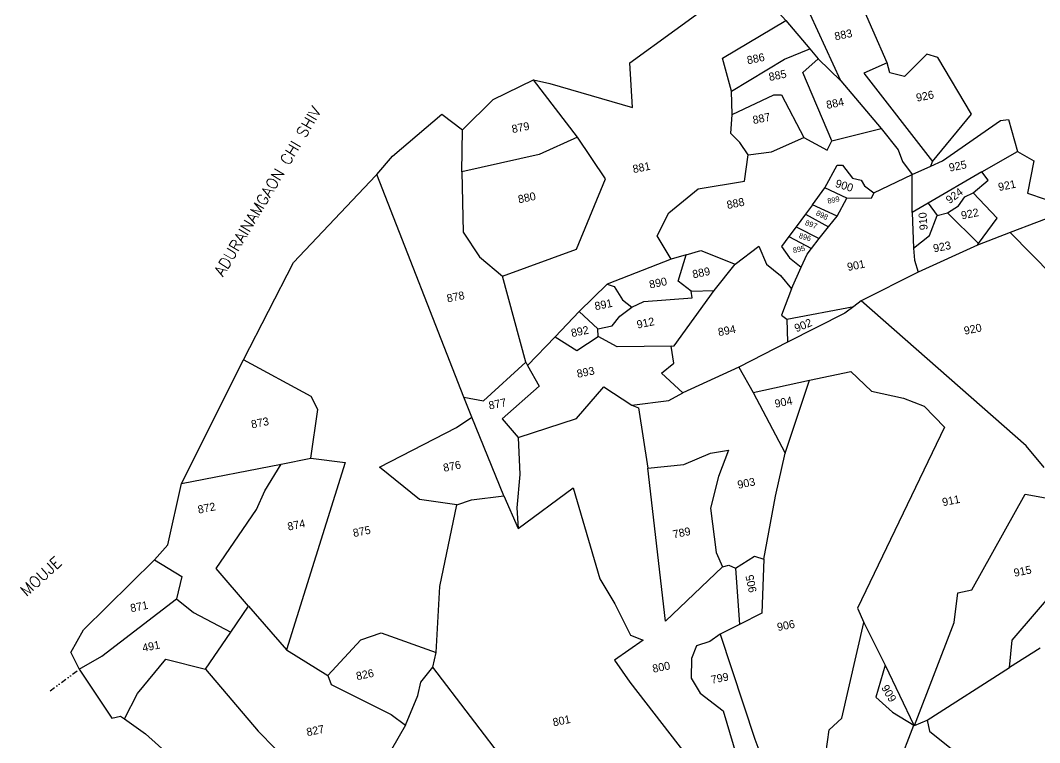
# Model space of a CAD drawing. Header units: metres. Extents: x 308938 to 313654, y 1921426 to 1925517.
# Drawn here: x 309007 to 309932, y 1923465 to 1924120 of the extents above; entities that cross this region are included whole.
import ezdxf

# ---------------------------------------------------------------- set-up
doc = ezdxf.new("R2010")
doc.units = ezdxf.units.M
doc.header["$MEASUREMENT"] = 0
doc.linetypes.add('DIVIDE', pattern=[1.25, 0.5, -0.25, 0, -0.25, 0, -0.25])
for name, color, linetype in [('POLY_PARCEL', 6, 'Continuous'), ('TEXT_MAPOUT', 7, 'Continuous'), ('TEXT_PARCEL', 7, 'Continuous'), ('V_BOUND_LINE', 7, 'Continuous'), ('V_DIVIDE_LINE', 7, 'DIVIDE')]:
    doc.layers.add(name, color=color, linetype=linetype)
doc.styles.get("Standard").update_dxf_attribs({"font": 'simplex.shx'})
doc.styles.add('TEXT_MAP', font='')
doc.styles.get('TEXT_MAP').set_extended_font_data('Kruti Dev 050')

msp = doc.modelspace()

# ---------------------------------------------------------------- linework, layer by layer
at = {"layer": 'POLY_PARCEL'}
for p, q in [((309793.96, 1924081.41), (309737.45, 1924209.87)), ((309751.96, 1924065.04), (309698.2, 1924181.38)), ((309701.91, 1924119.55), (309679.14, 1924145.08)), ((309644.34, 1924085.48), (309701.91, 1924119.55)), ((309701.91, 1924119.55), (309723.67, 1924094.09)), ((309700.74, 1924084.64), (309723.67, 1924094.09)), ((309723.67, 1924094.09), (309731.31, 1924084.81)), ((309829.9, 1924089.1), (309809.53, 1924068.79)), ((309839.92, 1924086.18), (309829.9, 1924089.1)), ((309870.57, 1924034.76), (309839.92, 1924086.18)), ((309652.58, 1924055.43), (309644.34, 1924085.48)), ((309652.58, 1924055.43), (309700.74, 1924084.64)), ((309717.43, 1924072.36), (309731.31, 1924084.81)), ((309731.31, 1924084.81), (309751.96, 1924065.04)), ((309793.96, 1924081.41), (309772.82, 1924071.85)), ((309796.23, 1924072.31), (309793.96, 1924081.41)), ((309743.81, 1924010.38), (309717.43, 1924072.36)), ((309772.82, 1924071.85), (309835.17, 1923991.69)), ((309809.53, 1924068.79), (309796.23, 1924072.31)), ((309513.02, 1924013.93), (309473.11, 1924065.89)), ((309751.96, 1924065.04), (309788.57, 1924021.65)), ((309653.14, 1924034.43), (309652.58, 1924055.43)), ((309653.14, 1924034.43), (309691.18, 1924052.25)), ((309691.18, 1924052.25), (309698.03, 1924052.1)), ((309698.03, 1924052.1), (309718.36, 1924013.62)), ((309652.04, 1924017.3), (309653.14, 1924034.43)), ((309835.17, 1923991.69), (309870.57, 1924034.76)), ((309743.81, 1924010.38), (309788.57, 1924021.65)), ((309788.57, 1924021.65), (309803.78, 1924002.48)), ((309844.16, 1923992.24), (309896.9, 1924028.86)), ((309896.9, 1924028.86), (309904.1, 1924029.97)), ((309904.1, 1924029.97), (309912.21, 1924000.85)), ((309407.99, 1923982.31), (309408.66, 1924020.4)), ((309513.02, 1924013.93), (309477.96, 1923998.28)), ((309538.35, 1923975.92), (309513.02, 1924013.93)), ((309660.36, 1924009.05), (309652.04, 1924017.3)), ((309688.96, 1924000.58), (309718.36, 1924013.62)), ((309718.36, 1924013.62), (309739.54, 1924002)), ((309667.69, 1923997.79), (309660.36, 1924009.05)), ((309739.54, 1924002), (309743.81, 1924010.38)), ((309477.96, 1923998.28), (309407.99, 1923982.31)), ((309664.41, 1923973.99), (309667.69, 1923997.79)), ((309667.69, 1923997.79), (309688.96, 1924000.58)), ((309803.78, 1924002.48), (309807.97, 1923991.67)), ((309879.87, 1923982.45), (309912.21, 1924000.85)), ((309912.21, 1924000.85), (309926.98, 1923992.34)), ((309737.44, 1923967.75), (309748.65, 1923988.32)), ((309748.65, 1923988.32), (309753.46, 1923988.43)), ((309753.46, 1923988.43), (309762.6, 1923976.64)), ((309807.97, 1923991.67), (309816.53, 1923979.96)), ((309816.53, 1923979.96), (309833.58, 1923987.49)), ((309833.58, 1923987.49), (309844.16, 1923992.24)), ((309833.58, 1923987.49), (309835.17, 1923991.69)), ((309926.98, 1923992.34), (309921.3, 1923963.04)), ((309409.82, 1923778.05), (309330.64, 1923979.95)), ((309407.99, 1923982.31), (309409.1, 1923927.82)), ((309511.88, 1923912.21), (309538.35, 1923975.92)), ((309762.6, 1923976.64), (309770.31, 1923974.98)), ((309770.31, 1923974.98), (309773.22, 1923969.65)), ((309781.85, 1923963.43), (309816.53, 1923979.96)), ((309816.7, 1923945.43), (309816.53, 1923979.96)), ((309879.87, 1923982.45), (309831.16, 1923953.9)), ((309885.57, 1923974.75), (309879.87, 1923982.45)), ((309595.63, 1923945.3), (309622.49, 1923966.99)), ((309622.49, 1923966.99), (309664.41, 1923973.99)), ((309726.26, 1923952.42), (309737.44, 1923967.75)), ((309757.33, 1923958.57), (309737.44, 1923967.75)), ((309773.22, 1923969.65), (309781.85, 1923963.43)), ((309872.09, 1923963.29), (309885.57, 1923974.75)), ((309748.43, 1923942.22), (309757.33, 1923958.57)), ((309779.28, 1923958.23), (309757.33, 1923958.57)), ((309781.85, 1923963.43), (309779.28, 1923958.23)), ((309858.78, 1923951.69), (309864.42, 1923959.81)), ((309864.42, 1923959.81), (309872.09, 1923963.29)), ((309893.79, 1923940.5), (309872.09, 1923963.29)), ((309921.3, 1923963.04), (309962.15, 1923948.94)), ((309726.26, 1923952.42), (309719.88, 1923943.89)), ((309748.43, 1923942.22), (309726.26, 1923952.42)), ((309831.16, 1923953.9), (309816.7, 1923945.43)), ((309831.16, 1923953.9), (309839.43, 1923942.74)), ((309848.61, 1923945.37), (309858.78, 1923951.69)), ((309962.15, 1923948.94), (309905.57, 1923927.28)), ((309585.06, 1923924.42), (309595.63, 1923945.3)), ((309719.88, 1923943.89), (309711.28, 1923932.4)), ((309719.88, 1923943.89), (309740.78, 1923932.53)), ((309740.78, 1923932.53), (309748.43, 1923942.22)), ((309816.7, 1923945.43), (309817.9, 1923913.14)), ((309832.3, 1923924.56), (309839.43, 1923942.74)), ((309839.43, 1923942.74), (309848.61, 1923945.37)), ((309848.61, 1923945.37), (309876.94, 1923917.35)), ((309876.94, 1923917.35), (309893.79, 1923940.5)), ((309711.28, 1923932.4), (309704.77, 1923923.69)), ((309711.28, 1923932.4), (309732.31, 1923921.81)), ((309732.31, 1923921.81), (309740.78, 1923932.53)), ((309409.1, 1923927.82), (309423.95, 1923905.41)), ((309598.04, 1923903.11), (309585.06, 1923924.42)), ((309704.77, 1923923.69), (309698.12, 1923914.81)), ((309704.77, 1923923.69), (309725.21, 1923912.83)), ((309725.21, 1923912.83), (309732.31, 1923921.81)), ((309817.9, 1923913.14), (309832.3, 1923924.56)), ((309905.57, 1923927.28), (309875.87, 1923915.88)), ((309905.57, 1923927.28), (309944.11, 1923888.35)), ((309444.98, 1923887.91), (309511.88, 1923912.21)), ((309611.62, 1923907.27), (309624.78, 1923910.95)), ((309624.78, 1923910.95), (309655.89, 1923898.53)), ((309655.89, 1923898.53), (309677.46, 1923914.89)), ((309677.46, 1923914.89), (309684.35, 1923898.68)), ((309698.12, 1923914.81), (309705.24, 1923904.4)), ((309721.19, 1923907.74), (309725.21, 1923912.83)), ((309817.9, 1923913.14), (309818.66, 1923902.3)), ((309875.87, 1923915.88), (309822.18, 1923891.47)), ((309875.87, 1923915.88), (309876.94, 1923917.35)), ((309423.95, 1923905.41), (309444.98, 1923887.91)), ((309598.04, 1923903.11), (309539.74, 1923880.45)), ((309611.62, 1923907.27), (309598.04, 1923903.11)), ((309604.27, 1923883.34), (309611.62, 1923907.27)), ((309705.24, 1923904.4), (309715.91, 1923895.91)), ((309715.91, 1923895.91), (309721.19, 1923907.74)), ((309818.66, 1923902.3), (309822.18, 1923891.47)), ((309637, 1923874.89), (309655.89, 1923898.53)), ((309684.35, 1923898.68), (309697.2, 1923888.51)), ((309707.2, 1923876.41), (309715.91, 1923895.91)), ((309466.02, 1923809.77), (309444.98, 1923887.91)), ((309615.96, 1923874.21), (309604.27, 1923883.34)), ((309697.2, 1923888.51), (309707.2, 1923876.41)), ((309822.18, 1923891.47), (309770.38, 1923865.42)), ((309539.74, 1923880.45), (309514.47, 1923855.7)), ((309539.74, 1923880.45), (309546.09, 1923878.42)), ((309546.09, 1923878.42), (309553.66, 1923866.36)), ((309600.72, 1923824.52), (309637, 1923874.89)), ((309615.96, 1923874.21), (309637, 1923874.89)), ((309617.04, 1923868), (309615.96, 1923874.21)), ((309707.2, 1923876.41), (309698, 1923852.32)), ((309553.66, 1923866.36), (309562.13, 1923859.54)), ((309562.13, 1923859.54), (309573.22, 1923864.95)), ((309573.22, 1923864.95), (309617.04, 1923868)), ((309770.38, 1923865.42), (309763.54, 1923860.31)), ((309920.16, 1923734.02), (309770.38, 1923865.42)), ((309514.47, 1923855.7), (309492.54, 1923832.79)), ((309514.47, 1923855.7), (309531.27, 1923839.98)), ((309551.26, 1923851.41), (309562.13, 1923859.54)), ((309703.01, 1923848.64), (309763.54, 1923860.31)), ((309763.54, 1923860.31), (309755.38, 1923854.22)), ((309544.26, 1923842.82), (309551.26, 1923851.41)), ((309698, 1923852.32), (309703.01, 1923848.64)), ((309703.01, 1923848.64), (309703.52, 1923828.07)), ((309755.38, 1923854.22), (309703.52, 1923828.07)), ((309531.27, 1923839.98), (309544.26, 1923842.82)), ((309531.72, 1923833.04), (309531.27, 1923839.98)), ((309492.54, 1923832.79), (309467.65, 1923806.8)), ((309492.54, 1923832.79), (309512.44, 1923820.38)), ((309512.44, 1923820.38), (309531.72, 1923833.04)), ((309548.93, 1923823.7), (309531.72, 1923833.04)), ((309703.52, 1923828.07), (309659.18, 1923805.33)), ((309597.87, 1923824.17), (309548.93, 1923823.7)), ((309597.87, 1923824.17), (309600.72, 1923824.52)), ((309600.43, 1923808.97), (309597.87, 1923824.17)), ((309271.27, 1923778.75), (309209.65, 1923811.95)), ((309427.74, 1923774.76), (309466.02, 1923809.77)), ((309466.02, 1923809.77), (309467.65, 1923806.8)), ((309589.26, 1923799.8), (309600.43, 1923808.97)), ((309467.65, 1923806.8), (309478.06, 1923787.88)), ((309608.51, 1923782.05), (309589.26, 1923799.8)), ((309659.18, 1923805.33), (309608.51, 1923782.05)), ((309659.18, 1923805.33), (309672.37, 1923782.16)), ((309723.52, 1923793.56), (309760.95, 1923801.19)), ((309760.95, 1923801.19), (309779.72, 1923783.56)), ((309672.37, 1923782.16), (309723.52, 1923793.56)), ((309701.41, 1923727.22), (309723.52, 1923793.56)), ((309478.06, 1923787.88), (309444.6, 1923758.48)), ((309512.13, 1923758.75), (309536.71, 1923787.43)), ((309536.71, 1923787.43), (309562.31, 1923770.71)), ((309595.85, 1923774.99), (309608.51, 1923782.05)), ((309672.37, 1923782.16), (309701.41, 1923727.22)), ((309779.72, 1923783.56), (309808.71, 1923777.18)), ((309277.31, 1923766.99), (309271.27, 1923778.75)), ((309409.82, 1923778.05), (309427.74, 1923774.76)), ((309416.95, 1923759.85), (309409.82, 1923778.05)), ((309562.31, 1923770.71), (309595.85, 1923774.99)), ((309808.71, 1923777.18), (309827.5, 1923769.92)), ((309270.76, 1923722.59), (309277.31, 1923766.99)), ((309562.31, 1923770.71), (309568.14, 1923768.32)), ((309568.14, 1923768.32), (309576.71, 1923713.75)), ((309827.5, 1923769.92), (309845.92, 1923750.82)), ((309403.01, 1923750.54), (309416.95, 1923759.85)), ((309445.9, 1923688.7), (309416.95, 1923759.85)), ((309444.6, 1923758.48), (309459.03, 1923741.37)), ((309459.03, 1923741.37), (309512.13, 1923758.75)), ((309333.23, 1923714.6), (309403.01, 1923750.54)), ((309845.92, 1923750.82), (309767.02, 1923586.67)), ((309459.03, 1923741.37), (309460.65, 1923708.03)), ((309609.26, 1923717.02), (309633.57, 1923727.17)), ((309633.57, 1923727.17), (309649.88, 1923729.84)), ((309649.88, 1923729.84), (309640.71, 1923706.16)), ((309692.52, 1923688.19), (309701.41, 1923727.22)), ((309936.46, 1923714.29), (309920.16, 1923734.02)), ((309153.47, 1923699.88), (309244.12, 1923717.39)), ((309229, 1923693.15), (309244.12, 1923717.39)), ((309244.12, 1923717.39), (309270.76, 1923722.59)), ((309302.16, 1923718.78), (309248.88, 1923548.88)), ((309270.76, 1923722.59), (309302.16, 1923718.78)), ((309576.71, 1923713.75), (309609.26, 1923717.02)), ((309369.53, 1923685.1), (309333.23, 1923714.6)), ((309460.65, 1923708.03), (309457.76, 1923677.79)), ((309592.69, 1923574.81), (309576.71, 1923713.75)), ((309640.71, 1923706.16), (309633.59, 1923677.26)), ((309221.66, 1923676.27), (309229, 1923693.15)), ((309416.64, 1923685.08), (309445.9, 1923688.7)), ((309445.9, 1923688.7), (309458.97, 1923659.04)), ((309458.97, 1923659.04), (309509.1, 1923695.94)), ((309509.1, 1923695.94), (309533.09, 1923613.42)), ((309681.9, 1923631.24), (309692.52, 1923688.19)), ((309870.84, 1923603.41), (309919.07, 1923690.08)), ((309919.07, 1923690.08), (309944.21, 1923685.62)), ((309403.36, 1923680.32), (309369.53, 1923685.1)), ((309387.84, 1923606.31), (309403.36, 1923680.32)), ((309403.36, 1923680.32), (309416.64, 1923685.08)), ((309184.89, 1923622.56), (309221.66, 1923676.27)), ((309457.76, 1923677.79), (309458.97, 1923659.04)), ((309633.59, 1923677.26), (309638.87, 1923637.29)), ((309638.87, 1923637.29), (309644.58, 1923624.16)), ((309656.37, 1923623.04), (309673.51, 1923633.7)), ((309673.51, 1923633.7), (309681.9, 1923631.24)), ((309129.05, 1923630.39), (309153.87, 1923615.54)), ((309644.58, 1923624.16), (309592.69, 1923574.81)), ((309644.58, 1923624.16), (309650.37, 1923625.76)), ((309650.37, 1923625.76), (309656.37, 1923623.04)), ((309681.9, 1923631.24), (309680.12, 1923582.03)), ((309153.87, 1923615.54), (309149.1, 1923595.08)), ((309214.3, 1923588.37), (309184.89, 1923622.56)), ((309656.37, 1923623.04), (309659.97, 1923571.88)), ((309907.41, 1923557.81), (309962.4, 1923622.03)), ((309384.69, 1923546.61), (309387.84, 1923606.31)), ((309533.09, 1923613.42), (309546.7, 1923590.52)), ((309854.71, 1923573.57), (309858.03, 1923600.68)), ((309858.03, 1923600.68), (309870.84, 1923603.41)), ((309081.36, 1923543.09), (309149.1, 1923595.08)), ((309149.1, 1923595.08), (309164.36, 1923582.89)), ((309198.31, 1923565.05), (309214.3, 1923588.37)), ((309214.3, 1923588.37), (309248.88, 1923548.88)), ((309546.7, 1923590.52), (309560.9, 1923562.27)), ((309767.02, 1923586.67), (309772.76, 1923573.74)), ((309164.36, 1923582.89), (309198.31, 1923565.05)), ((309680.12, 1923582.03), (309659.97, 1923571.88)), ((309659.97, 1923571.88), (309642.34, 1923562.99)), ((309752.63, 1923486.88), (309772.76, 1923573.74)), ((309772.76, 1923573.74), (309792.02, 1923535.01)), ((309818.8, 1923480.17), (309854.71, 1923573.57)), ((309175.34, 1923531.21), (309198.31, 1923565.05)), ((309316.18, 1923557.97), (309334.72, 1923564.22)), ((309334.72, 1923564.22), (309384.69, 1923546.61)), ((309560.9, 1923562.27), (309572.48, 1923557.6)), ((309642.34, 1923562.99), (309632.94, 1923556.59)), ((309642.34, 1923562.99), (309673.86, 1923467.84)), ((309286.42, 1923525.69), (309316.18, 1923557.97)), ((309572.48, 1923557.6), (309546.37, 1923539.59)), ((309620.83, 1923552.45), (309616.47, 1923540.95)), ((309632.94, 1923556.59), (309620.83, 1923552.45)), ((309904.94, 1923532.91), (309907.41, 1923557.81)), ((309932.72, 1923550.44), (309904.94, 1923532.91)), ((309060.57, 1923531.36), (309081.36, 1923543.09)), ((309113.5, 1923509.33), (309139.4, 1923540.55)), ((309139.4, 1923540.55), (309175.34, 1923531.21)), ((309248.88, 1923548.88), (309286.42, 1923525.69)), ((309381.49, 1923533.31), (309384.69, 1923546.61)), ((309616.47, 1923540.95), (309615.92, 1923523.22)), ((309175.34, 1923531.21), (309223.19, 1923475.06)), ((309370.77, 1923519.53), (309381.49, 1923533.31)), ((309477.61, 1923407.97), (309381.49, 1923533.31)), ((309546.37, 1923539.59), (309560.5, 1923519.54)), ((309792.02, 1923535.01), (309783.58, 1923506.01)), ((309792.02, 1923535.01), (309818.13, 1923480.58)), ((309830.18, 1923485.24), (309904.94, 1923532.91)), ((309286.42, 1923525.69), (309289.46, 1923517.6)), ((309615.92, 1923523.22), (309624.11, 1923509.44)), ((309289.46, 1923517.6), (309343.88, 1923490.13)), ((309368.04, 1923507.38), (309370.77, 1923519.53)), ((309560.5, 1923519.54), (309618.4, 1923444.49)), ((309101.68, 1923486.27), (309113.5, 1923509.33)), ((309356.71, 1923480.66), (309368.04, 1923507.38)), ((309624.11, 1923509.44), (309645.22, 1923493.43)), ((309783.58, 1923506.01), (309798.84, 1923492.23)), ((309343.88, 1923490.13), (309356.71, 1923480.66)), ((309645.22, 1923493.43), (309663.9, 1923429.94)), ((309741.18, 1923476.23), (309752.63, 1923486.88)), ((309798.84, 1923492.23), (309818.13, 1923480.58)), ((309818.8, 1923480.17), (309830.18, 1923485.24)), ((309830.18, 1923485.24), (309832.2, 1923475.06)), ((309356.71, 1923480.66), (309337.05, 1923446.46)), ((309729.17, 1923389.03), (309741.18, 1923476.23)), ((309795.93, 1923423.29), (309818.13, 1923480.58)), ((309818.13, 1923480.58), (309818.8, 1923480.17)), ((309223.19, 1923475.06), (309303.18, 1923394.12)), ((309673.86, 1923467.84), (309710.55, 1923370.3)), ((309832.2, 1923475.06), (309856.93, 1923455.36))]:
    msp.add_line(p, q, dxfattribs=at)
at = {"layer": 'V_BOUND_LINE'}
for p, q in [((309560.37, 1924081.13), (309664.49, 1924156.9)), ((309562.95, 1924040.83), (309560.37, 1924081.13)), ((309436.51, 1924047.95), (309473.11, 1924065.89)), ((309473.11, 1924065.89), (309487.74, 1924062.47)), ((309487.74, 1924062.47), (309562.95, 1924040.83)), ((309408.66, 1924020.4), (309436.51, 1924047.95)), ((309345.1, 1923996.62), (309389.8, 1924034.75)), ((309389.8, 1924034.75), (309408.66, 1924020.4)), ((309330.64, 1923979.95), (309345.1, 1923996.62)), ((309255.3, 1923900.27), (309329.83, 1923979.02)), ((309329.83, 1923979.02), (309330.64, 1923979.95)), ((309209.65, 1923811.95), (309255.3, 1923900.27)), ((309153.47, 1923699.88), (309209.65, 1923811.95)), ((309141.12, 1923644.11), (309153.47, 1923699.88)), ((309129.05, 1923630.39), (309141.12, 1923644.11)), ((309064.54, 1923567.14), (309129.05, 1923630.39)), ((309053.01, 1923546.43), (309064.54, 1923567.14)), ((309053.01, 1923546.43), (309060.57, 1923531.36)), ((309060.57, 1923531.36), (309090.3, 1923486.77)), ((309090.3, 1923486.77), (309098.13, 1923488.79)), ((309098.13, 1923488.79), (309101.68, 1923486.27)), ((309101.68, 1923486.27), (309120.79, 1923472.73)), ((309120.79, 1923472.73), (309180.95, 1923419.35))]:
    msp.add_line(p, q, dxfattribs=at)
at = {"layer": 'V_DIVIDE_LINE', "ltscale": 10}
msp.add_line((309034.42, 1923511.71), (309060.57, 1923531.36), dxfattribs=at)

# ---------------------------------------------------------------- texts
at = {"layer": 'TEXT_MAPOUT', "ltscale": 10}
for s, height, rotation, p in [('ADURAINAMGAON CHI SHIV', 10.0906, 59.29195, (309191.14, 1923886.71)), ('MOUJE', 10.091, 42.53328, (309012.85, 1923596.75))]:
    msp.add_text(s, height=height, rotation=rotation, dxfattribs=at).set_placement(p)
at = {"layer": 'TEXT_PARCEL', "style": 'TEXT_MAP'}
for s, height, rotation, p in [('883', 7.265, 11.60008, (309746.93, 1924101.59)), ('886', 7.265, 11.60008, (309667.44, 1924079.92)), ('885', 7.265, 11.60008, (309687.26, 1924064.77)), ('884', 7.265, 11.60008, (309739.45, 1924039.41)), ('926', 7.265, 11.60008, (309820.99, 1924045.93)), ('887', 7.265, 11.60008, (309672.62, 1924025.69)), ('879', 7.265, 11.60008, (309453.98, 1924017.45)), ('881', 7.265, 11.60008, (309563.75, 1923981.2)), ('925', 7.265, 11.60008, (309850.76, 1923982.55)), ('900', 7.265, 342.70298, (309746.25, 1923968.88)), ('921', 7.265, 11.60008, (309895.46, 1923964.93)), ('924', 7.265, 36.85106, (309850.53, 1923953.01)), ('880', 7.265, 11.60008, (309459.68, 1923953.82)), ('888', 7.265, 11.60008, (309649.09, 1923948.66)), ('899', 4.843, 11.60008, (309740.2, 1923953.47)), ('898', 4.843, 333.73993, (309728.79, 1923943.44)), ('922', 7.265, 11.60008, (309861.76, 1923939.16)), ('897', 4.843, 339.85435, (309718.98, 1923934.37)), ('910', 7.265, 94.46655, (309830.72, 1923929.77)), ('896', 4.843, 343.31212, (309713.34, 1923922.52)), ('923', 7.265, 11.60008, (309836.46, 1923909.28)), ('895', 4.843, 11.60008, (309708.86, 1923908.71)), ('901', 7.265, 11.60008, (309758.44, 1923892.42)), ('889', 7.265, 11.60008, (309617.94, 1923885.78)), ('890', 7.265, 11.60008, (309578.76, 1923876.55)), ('878', 7.265, 11.60008, (309395.04, 1923863.9)), ('891', 7.265, 11.60008, (309529.23, 1923856.86)), ('902', 7.265, 22.37163, (309711.53, 1923836.8)), ('892', 7.265, 11.60008, (309507.84, 1923832.51)), ('894', 7.265, 11.60008, (309641.16, 1923833.32)), ('920', 7.265, 11.60008, (309864.36, 1923834.62)), ('893', 7.265, 11.60008, (309513.05, 1923795.53)), ('877', 7.265, 11.60008, (309433.03, 1923766.81)), ('904', 7.265, 11.60008, (309692.58, 1923768.4)), ('873', 7.265, 11.60008, (309217.49, 1923749.68)), ('876', 7.265, 11.60008, (309391.8, 1923710.25)), ('903', 7.265, 11.60008, (309658.85, 1923694.89)), ('911', 7.265, 11.60008, (309844.67, 1923679.09)), ('872', 7.265, 11.60008, (309169.09, 1923672.34)), ('874', 7.265, 11.60008, (309250.49, 1923656.99)), ('875', 7.265, 11.60008, (309309.88, 1923651.14)), ('789', 7.265, 11.60008, (309600.23, 1923649.94)), ('915', 7.265, 11.60008, (309909.59, 1923615.07)), ('905', 7.265, 101.66372, (309675.65, 1923601.7)), ('871', 7.265, 11.60008, (309107.85, 1923582.95)), ('906', 7.265, 11.60008, (309694.82, 1923565.85)), ('826', 7.265, 11.60008, (309312.78, 1923521.32)), ('800', 7.265, 11.60008, (309581.67, 1923528.08)), ('799', 7.265, 11.60008, (309634.77, 1923518.05)), ('909', 7.265, 300.89965, (309788.25, 1923514.54)), ('801', 7.265, 11.60008, (309491.2, 1923479.46)), ('827', 7.265, 11.60008, (309267.76, 1923470.54))]:
    msp.add_text(s, height=height, rotation=rotation, dxfattribs=at).set_placement(p)
at = {"layer": 'TEXT_PARCEL', "ltscale": 10, "style": 'TEXT_MAP'}
for s, p in [('912', (309567.43, 1923840.21)), ('491', (309118.69, 1923546.97))]:
    msp.add_text(s, height=7.265, rotation=11.60008, dxfattribs=at).set_placement(p)

doc.saveas('drawing.dxf')
